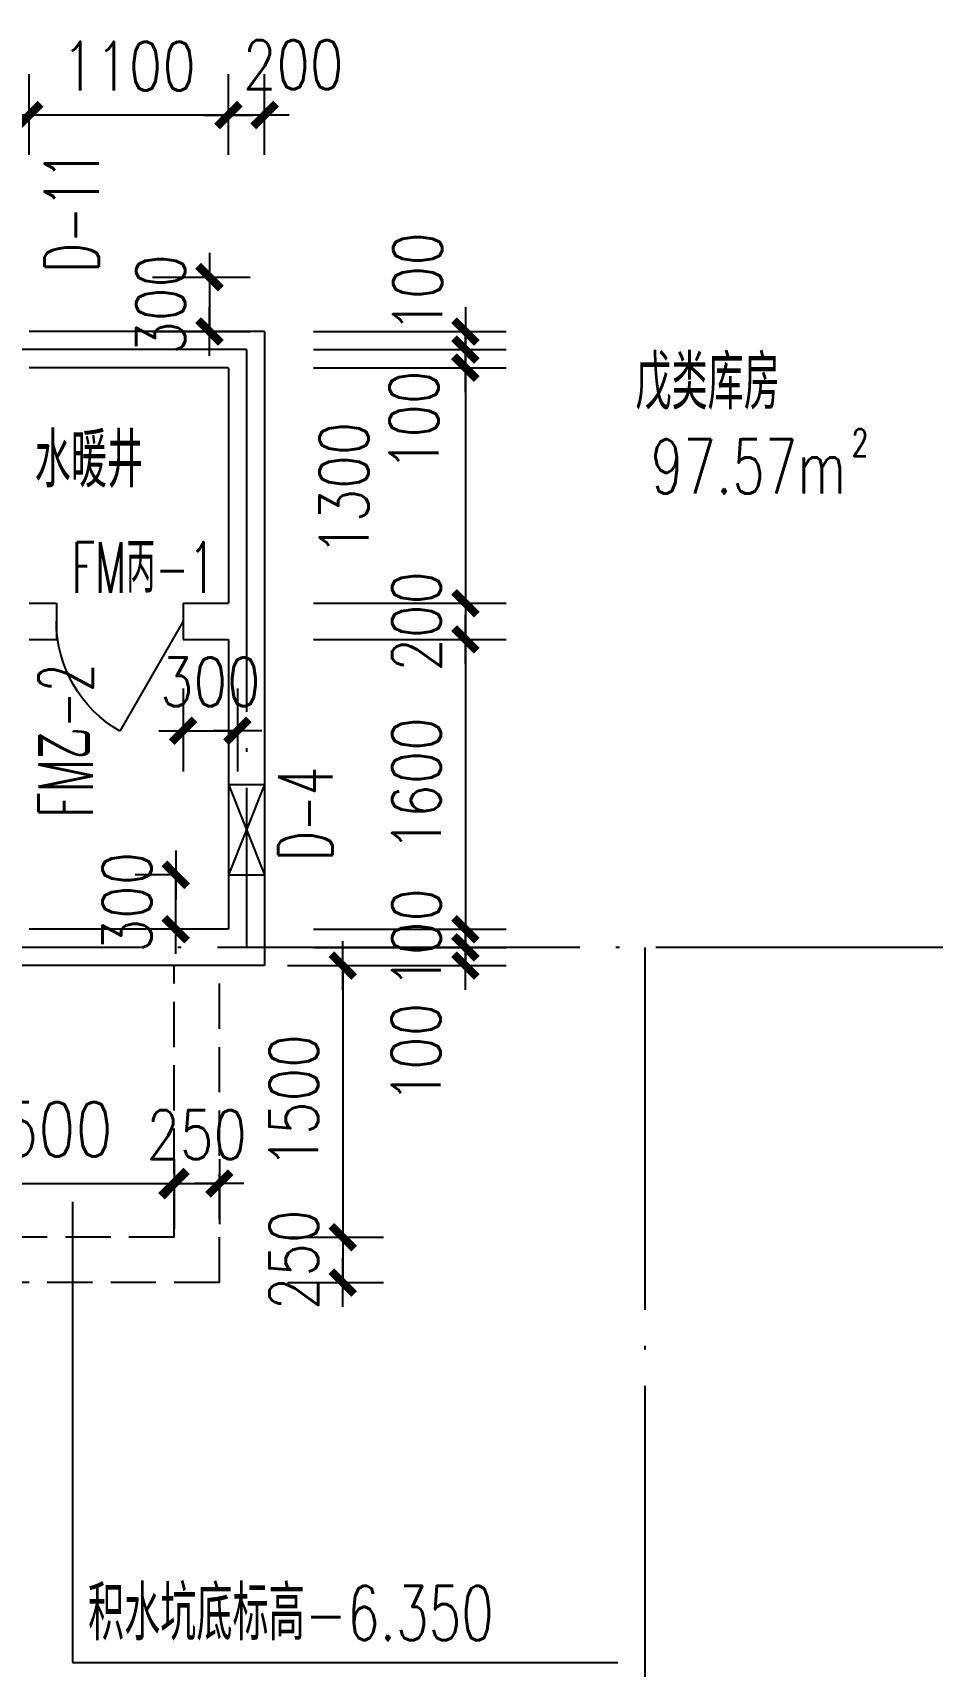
# Model space of a CAD drawing. Extents: x 634182 to 802382, y -1101880 to -864080.
# Drawn here: x 712653 to 717622, y -899546 to -890527 of the extents above; entities that cross this region are included whole.
import ezdxf
from ezdxf.enums import TextEntityAlignment as Align

# ---------------------------------------------------------------- set-up
doc = ezdxf.new("R2010")
doc.units = 0
doc.header["$LTSCALE"] = 1000
doc.header["$MEASUREMENT"] = 0
doc.linetypes.add('DASH', pattern=[0.35, 0.25, -0.1])
doc.linetypes.add('DOTE', pattern=[2.42, 2, -0.2, 0.02, -0.2])
doc.layers.get('0').update_dxf_attribs({"linetype": 'CONTINUOUS'})
doc.layers.get('DEFPOINTS').update_dxf_attribs({"linetype": 'CONTINUOUS'})
for name, color, linetype in [('DOTE', 1, 'DOTE'), ('MC', 4, 'CONTINUOUS'), ('PUB_DIM', 3, 'CONTINUOUS'), ('PUB_TEXT', 7, 'CONTINUOUS'), ('WALL', 191, 'CONTINUOUS'), ('WINDOW', 2, 'CONTINUOUS'), ('WINDOW_TEXT', 6, 'CONTINUOUS')]:
    doc.layers.add(name, color=color, linetype=linetype)
doc.styles.add('_Z', font='romans', dxfattribs={"width": 0.7, "bigfont": 'Z'})
doc.styles.add('DIM_FONT', font='simplex.shx', dxfattribs={"width": 0.8})
doc.styles.add('SIMPLEX', font='SIMPLEX.SHX')
doc.styles.add('Z', font='romans', dxfattribs={"width": 0.8, "bigfont": 'z'})
doc.dimstyles.new('DIMN', dxfattribs={"dimtxt": 300, "dimasz": 1, "dimexe": 250, "dimexo": 300, "dimgap": 150, "dimtad": 1, "dimdec": 0, "dimzin": 0, "dimdsep": 46, "dimtxsty": 'DIM_FONT', "dimblk": '_DIMX', "dimblk1": '_DIMX', "dimblk2": '_DIMX', "dimcen": 2.5, "dimclrt": 7, "dimadec": 0, "dimazin": 0, "dimtfac": 1, "dimtdec": 0, "dimtix": 1, "dimtmove": 2, "dimatfit": 3, "dimldrblk": '_DIMX', "dimfxl": 0, "dimtolj": 1, "dimtzin": 0, "dimarcsym": 0})
doc.dimstyles.new('DIMN90', dxfattribs={"dimscale": 0.9, "dimtxt": 300, "dimasz": 1, "dimexe": 250, "dimexo": 300, "dimgap": 150, "dimtad": 1, "dimdec": 0, "dimdsep": 46, "dimtxsty": 'DIM_FONT', "dimblk": '_DIMX', "dimcen": 2.5, "dimclrt": 7, "dimadec": 0, "dimazin": 0, "dimtfac": 1, "dimtdec": 0, "dimtix": 1, "dimtmove": 2, "dimatfit": 3, "dimldrblk": '_DIMX', "dimfxl": 0, "dimtolj": 1, "dimarcsym": 0})

# ---------------------------------------------------------------- blocks, each defined once
blk = doc.blocks.new('_DIMX')
blk.add_line((-150, 0), (150, 0))
at = {"const_width": 50}
blk.add_lwpolyline([(-70, -70), (70, 70)], dxfattribs=at)
blk = doc.blocks.new('*D590')
at = {"color": 0, "linetype": 'ByBlock'}
for p, q in [((714204.2, -892376.8), (715268, -892376.8)), ((715043, -892377.7), (715043, -893675.9)), ((714204.2, -893676.8), (715268, -893676.8))]:
    blk.add_line(p, q, dxfattribs=at)
at = {"layer": 'DEFPOINTS', "color": 0, "linetype": 'ByBlock'}
for p in [(713934.2, -892376.8), (713934.2, -893676.8), (715043, -893676.8)]:
    blk.add_point(p, dxfattribs=at)
at = {"color": 0, "linetype": 'ByBlock', "xscale": 0.9, "yscale": 0.9, "zscale": 0.9}
for p, rotation in [((715043, -892376.8), 90), ((715043, -893676.8), 270)]:
    blk.add_blockref('_DIMX', p, dxfattribs=dict(at, rotation=rotation))
at = {"color": 7, "linetype": 'ByBlock', "insert": (714372.8, -893045.1), "char_height": 270, "attachment_point": 5, "rotation": 90, "style": 'DIM_FONT'}
blk.add_mtext('\\A1;1300', dxfattribs=at)
blk = doc.blocks.new('*D596')
at = {"color": 0, "linetype": 'ByBlock'}
for p, q in [((714204.2, -895576.8), (715268, -895576.8)), ((715043, -895575.9), (715043, -895575)), ((715043, -895576.8), (715043, -895676.8)), ((715043, -895576.8), (715043, -895676.8)), ((714204.2, -895676.8), (715268, -895676.8)), ((715043, -895677.7), (715043, -895678.6))]:
    blk.add_line(p, q, dxfattribs=at)
at = {"layer": 'DEFPOINTS', "color": 0, "linetype": 'ByBlock'}
for p in [(713934.2, -895576.8), (713934.2, -895676.8), (715043, -895676.8)]:
    blk.add_point(p, dxfattribs=at)
at = {"color": 0, "linetype": 'ByBlock', "xscale": 0.9, "yscale": 0.9, "zscale": 0.9}
for p, rotation in [((715043, -895576.8), 270), ((715043, -895676.8), 90)]:
    blk.add_blockref('_DIMX', p, dxfattribs=dict(at, rotation=rotation))
at = {"color": 7, "linetype": 'ByBlock', "insert": (714770.7, -896160.2), "char_height": 270, "attachment_point": 5, "rotation": 90, "style": 'DIM_FONT'}
blk.add_mtext('\\A1;100', dxfattribs=at)
blk = doc.blocks.new('*D597')
at = {"color": 0, "linetype": 'ByBlock'}
for p, q in [((714204.2, -895476.8), (715268, -895476.8)), ((715043, -895475.9), (715043, -895475)), ((715043, -895476.8), (715043, -895576.8)), ((714204.2, -895576.8), (715268, -895576.8)), ((715043, -895577.7), (715043, -895578.6))]:
    blk.add_line(p, q, dxfattribs=at)
at = {"layer": 'DEFPOINTS', "color": 0, "linetype": 'ByBlock'}
for p in [(713934.2, -895476.8), (713934.2, -895576.8), (715043, -895576.8)]:
    blk.add_point(p, dxfattribs=at)
at = {"color": 0, "linetype": 'ByBlock', "xscale": 0.9, "yscale": 0.9, "zscale": 0.9}
for p, rotation in [((715043, -895476.8), 270), ((715043, -895576.8), 90)]:
    blk.add_blockref('_DIMX', p, dxfattribs=dict(at, rotation=rotation))
at = {"color": 7, "linetype": 'ByBlock', "insert": (714773, -895526.8), "char_height": 270, "attachment_point": 5, "rotation": 90, "style": 'DIM_FONT'}
blk.add_mtext('\\A1;100', dxfattribs=at)
blk = doc.blocks.new('*D598')
at = {"color": 0, "linetype": 'ByBlock'}
for p, q in [((714204.2, -893876.8), (715268, -893876.8)), ((715043, -893877.7), (715043, -895475.9)), ((714204.2, -895476.8), (715268, -895476.8))]:
    blk.add_line(p, q, dxfattribs=at)
at = {"layer": 'DEFPOINTS', "color": 0, "linetype": 'ByBlock'}
for p in [(713934.2, -893876.8), (713934.2, -895476.8), (715043, -895476.8)]:
    blk.add_point(p, dxfattribs=at)
at = {"color": 0, "linetype": 'ByBlock', "xscale": 0.9, "yscale": 0.9, "zscale": 0.9}
for p, rotation in [((715043, -893876.8), 90), ((715043, -895476.8), 270)]:
    blk.add_blockref('_DIMX', p, dxfattribs=dict(at, rotation=rotation))
at = {"color": 7, "linetype": 'ByBlock', "insert": (714773, -894676.8), "char_height": 270, "attachment_point": 5, "rotation": 90, "style": 'DIM_FONT'}
blk.add_mtext('\\A1;1600', dxfattribs=at)
blk = doc.blocks.new('*D599')
at = {"color": 0, "linetype": 'ByBlock'}
for p, q in [((714204.2, -893676.8), (715268, -893676.8)), ((715043, -893675.9), (715043, -893675)), ((715043, -893676.8), (715043, -893876.8)), ((714204.2, -893876.8), (715268, -893876.8)), ((715043, -893877.7), (715043, -893878.6))]:
    blk.add_line(p, q, dxfattribs=at)
at = {"layer": 'DEFPOINTS', "color": 0, "linetype": 'ByBlock'}
for p in [(713934.2, -893676.8), (713934.2, -893876.8), (715043, -893876.8)]:
    blk.add_point(p, dxfattribs=at)
at = {"color": 0, "linetype": 'ByBlock', "xscale": 0.9, "yscale": 0.9, "zscale": 0.9}
for p, rotation in [((715043, -893676.8), 270), ((715043, -893876.8), 90)]:
    blk.add_blockref('_DIMX', p, dxfattribs=dict(at, rotation=rotation))
at = {"color": 7, "linetype": 'ByBlock', "insert": (714773, -893776.8), "char_height": 270, "attachment_point": 5, "rotation": 90, "style": 'DIM_FONT'}
blk.add_mtext('\\A1;200', dxfattribs=at)
blk = doc.blocks.new('*D622')
at = {"color": 0, "linetype": 'ByBlock'}
for p, q in [((713434.2, -896746.2), (713434.2, -897105.3)), ((713684.2, -896746.2), (713684.2, -897105.3)), ((713433.3, -896880.3), (713432.4, -896880.3)), ((713434.2, -896880.3), (713684.2, -896880.3)), ((713685.1, -896880.3), (713686, -896880.3))]:
    blk.add_line(p, q, dxfattribs=at)
at = {"layer": 'DEFPOINTS', "color": 0, "linetype": 'ByBlock'}
for p in [(713434.2, -896476.2), (713684.2, -896476.2), (713684.2, -896880.3)]:
    blk.add_point(p, dxfattribs=at)
at = {"color": 0, "linetype": 'ByBlock', "xscale": 0.9, "yscale": 0.9, "zscale": 0.9}
blk.add_blockref('_DIMX', (713434.2, -896880.3), dxfattribs=at)
at = {"color": 0, "linetype": 'ByBlock', "xscale": 0.9, "yscale": 0.9, "zscale": 0.9, "rotation": 180}
blk.add_blockref('_DIMX', (713684.2, -896880.3), dxfattribs=at)
at = {"color": 7, "linetype": 'ByBlock', "insert": (713559.2, -896610.3), "char_height": 270, "attachment_point": 5, "style": 'DIM_FONT'}
blk.add_mtext('\\A1;250', dxfattribs=at)
blk = doc.blocks.new('*D624')
at = {"color": 0, "linetype": 'ByBlock'}
for p, q in [((714059.8, -897176.8), (714590.6, -897176.8)), ((714365.6, -897175.9), (714365.6, -897175)), ((714365.6, -897176.8), (714365.6, -897426.8)), ((714059.8, -897426.8), (714590.6, -897426.8)), ((714365.6, -897427.7), (714365.6, -897428.6))]:
    blk.add_line(p, q, dxfattribs=at)
at = {"layer": 'DEFPOINTS', "color": 0, "linetype": 'ByBlock'}
for p in [(713789.8, -897176.8), (713789.8, -897426.8), (714365.6, -897426.8)]:
    blk.add_point(p, dxfattribs=at)
at = {"color": 0, "linetype": 'ByBlock', "xscale": 0.9, "yscale": 0.9, "zscale": 0.9}
for p, rotation in [((714365.6, -897176.8), 270), ((714365.6, -897426.8), 90)]:
    blk.add_blockref('_DIMX', p, dxfattribs=dict(at, rotation=rotation))
at = {"color": 7, "linetype": 'ByBlock', "insert": (714095.6, -897301.8), "char_height": 270, "attachment_point": 5, "rotation": 90, "style": 'DIM_FONT'}
blk.add_mtext('\\A1;250', dxfattribs=at)
blk = doc.blocks.new('*D625')
at = {"color": 0, "linetype": 'ByBlock'}
for p, q in [((714059.8, -895676.8), (714590.6, -895676.8)), ((714365.6, -895677.7), (714365.6, -897175.9)), ((714059.8, -897176.8), (714590.6, -897176.8))]:
    blk.add_line(p, q, dxfattribs=at)
at = {"layer": 'DEFPOINTS', "color": 0, "linetype": 'ByBlock'}
for p in [(713789.8, -895676.8), (713789.8, -897176.8), (714365.6, -897176.8)]:
    blk.add_point(p, dxfattribs=at)
at = {"color": 0, "linetype": 'ByBlock', "xscale": 0.9, "yscale": 0.9, "zscale": 0.9}
for p, rotation in [((714365.6, -895676.8), 90), ((714365.6, -897176.8), 270)]:
    blk.add_blockref('_DIMX', p, dxfattribs=dict(at, rotation=rotation))
at = {"color": 7, "linetype": 'ByBlock', "insert": (714095.6, -896426.8), "char_height": 270, "attachment_point": 5, "rotation": 90, "style": 'DIM_FONT'}
blk.add_mtext('\\A1;1500', dxfattribs=at)
blk = doc.blocks.new('_DBLK')
blk.add_line((-0.5, 0), (0, -0.866))
blk.add_arc((-0.5, 0), 1, 300, 0)
at = {"layer": 'WINDOW_TEXT', "style": 'SIMPLEX', "flags": 9}
blk.add_attdef('A', text='', height=1, dxfattribs=at).set_placement((0, 1.5), align=Align.MIDDLE)
blk = doc.blocks.new('*D626')
at = {"color": 0, "linetype": 'ByBlock'}
for p, q in [((713484.2, -894146.8), (713484.2, -894605.6)), ((713784.2, -894146.8), (713784.2, -894605.6)), ((713483.3, -894380.6), (713482.4, -894380.6)), ((713484.2, -894380.6), (713784.2, -894380.6)), ((713785.1, -894380.6), (713786, -894380.6))]:
    blk.add_line(p, q, dxfattribs=at)
at = {"layer": 'DEFPOINTS', "color": 0, "linetype": 'ByBlock'}
for p in [(713484.2, -893876.8), (713784.2, -893876.8), (713784.2, -894380.6)]:
    blk.add_point(p, dxfattribs=at)
at = {"color": 0, "linetype": 'ByBlock', "xscale": 0.9, "yscale": 0.9, "zscale": 0.9}
blk.add_blockref('_DIMX', (713484.2, -894380.6), dxfattribs=at)
at = {"color": 0, "linetype": 'ByBlock', "xscale": 0.9, "yscale": 0.9, "zscale": 0.9, "rotation": 180}
blk.add_blockref('_DIMX', (713784.2, -894380.6), dxfattribs=at)
at = {"color": 7, "linetype": 'ByBlock', "insert": (713634.2, -894110.6), "char_height": 270, "attachment_point": 5, "style": 'DIM_FONT'}
blk.add_mtext('\\A1;300', dxfattribs=at)
blk = doc.blocks.new('*D629')
at = {"color": 0, "linetype": 'ByBlock'}
for p, q in [((713464.2, -895176.8), (713218.9, -895176.8)), ((713443.9, -895175.9), (713443.9, -895175)), ((713443.9, -895476.8), (713443.9, -895176.8)), ((713464.2, -895476.8), (713218.9, -895476.8)), ((713443.9, -895477.7), (713443.9, -895478.6))]:
    blk.add_line(p, q, dxfattribs=at)
at = {"layer": 'DEFPOINTS', "color": 0, "linetype": 'ByBlock'}
for p in [(713443.9, -895176.8), (713734.2, -895176.8), (713734.2, -895476.8)]:
    blk.add_point(p, dxfattribs=at)
at = {"color": 0, "linetype": 'ByBlock', "xscale": 0.9, "yscale": 0.9, "zscale": 0.9}
for p, rotation in [((713443.9, -895176.8), 270), ((713443.9, -895476.8), 90)]:
    blk.add_blockref('_DIMX', p, dxfattribs=dict(at, rotation=rotation))
at = {"color": 7, "linetype": 'ByBlock', "insert": (713173.9, -895326.8), "char_height": 270, "attachment_point": 5, "rotation": 90, "style": 'DIM_FONT'}
blk.add_mtext('\\A1;300', dxfattribs=at)
blk = doc.blocks.new('*D645')
at = {"color": 0, "linetype": 'ByBlock'}
for p, q in [((714204.2, -892176.8), (715268, -892176.8)), ((715043, -892175.9), (715043, -892175)), ((715043, -892176.8), (715043, -892276.8)), ((715043, -892176.8), (715043, -892276.8)), ((714204.2, -892276.8), (715268, -892276.8)), ((715043, -892277.7), (715043, -892278.6))]:
    blk.add_line(p, q, dxfattribs=at)
at = {"layer": 'DEFPOINTS', "color": 0, "linetype": 'ByBlock'}
for p in [(713934.2, -892176.8), (713934.2, -892276.8), (715043, -892276.8)]:
    blk.add_point(p, dxfattribs=at)
at = {"color": 0, "linetype": 'ByBlock', "xscale": 0.9, "yscale": 0.9, "zscale": 0.9}
for p, rotation in [((715043, -892176.8), 270), ((715043, -892276.8), 90)]:
    blk.add_blockref('_DIMX', p, dxfattribs=dict(at, rotation=rotation))
at = {"color": 7, "linetype": 'ByBlock', "insert": (714779.1, -891906.1), "char_height": 270, "attachment_point": 5, "rotation": 90, "style": 'DIM_FONT'}
blk.add_mtext('\\A1;100', dxfattribs=at)
blk = doc.blocks.new('*D646')
at = {"color": 0, "linetype": 'ByBlock'}
for p, q in [((714204.2, -892276.8), (715268, -892276.8)), ((715043, -892275.9), (715043, -892275)), ((715043, -892276.8), (715043, -892376.8)), ((715043, -892276.8), (715043, -892376.8)), ((714204.2, -892376.8), (715268, -892376.8)), ((715043, -892377.7), (715043, -892378.6))]:
    blk.add_line(p, q, dxfattribs=at)
at = {"layer": 'DEFPOINTS', "color": 0, "linetype": 'ByBlock'}
for p in [(713934.2, -892276.8), (713934.2, -892376.8), (715043, -892376.8)]:
    blk.add_point(p, dxfattribs=at)
at = {"color": 0, "linetype": 'ByBlock', "xscale": 0.9, "yscale": 0.9, "zscale": 0.9}
for p, rotation in [((715043, -892276.8), 270), ((715043, -892376.8), 90)]:
    blk.add_blockref('_DIMX', p, dxfattribs=dict(at, rotation=rotation))
at = {"color": 7, "linetype": 'ByBlock', "insert": (714758.6, -892670.5), "char_height": 270, "attachment_point": 5, "rotation": 90, "style": 'DIM_FONT'}
blk.add_mtext('\\A1;100', dxfattribs=at)
blk = doc.blocks.new('*D666')
at = {"color": 0, "linetype": 'ByBlock'}
for p, q in [((713734.2, -891200.7), (713734.2, -890757.1)), ((713934.2, -891200.7), (713934.2, -890757.1)), ((713733.3, -890982.1), (713732.4, -890982.1)), ((713934.2, -890982.1), (713734.2, -890982.1)), ((713934.2, -890982.1), (713734.2, -890982.1)), ((713935.1, -890982.1), (713936, -890982.1))]:
    blk.add_line(p, q, dxfattribs=at)
at = {"layer": 'DEFPOINTS', "color": 0, "linetype": 'ByBlock'}
for p in [(713734.2, -890982.1), (713734.2, -891470.7), (713934.2, -891470.7)]:
    blk.add_point(p, dxfattribs=at)
at = {"color": 0, "linetype": 'ByBlock', "xscale": 0.9, "yscale": 0.9, "zscale": 0.9}
for p, rotation in [((713734.2, -890982.1), 6.666442612347531e-11), ((713934.2, -890982.1), 180.0000000000666)]:
    blk.add_blockref('_DIMX', p, dxfattribs=dict(at, rotation=rotation))
at = {"color": 7, "linetype": 'ByBlock', "insert": (714091.9, -890704.4), "char_height": 270, "attachment_point": 5, "style": 'DIM_FONT'}
blk.add_mtext('\\A1;200', dxfattribs=at)
blk = doc.blocks.new('*D667')
at = {"color": 0, "linetype": 'ByBlock'}
for p, q in [((712634.2, -891200.7), (712634.2, -890757.1)), ((713734.2, -891200.7), (713734.2, -890757.1)), ((713733.3, -890982.1), (712635.1, -890982.1))]:
    blk.add_line(p, q, dxfattribs=at)
at = {"layer": 'DEFPOINTS', "color": 0, "linetype": 'ByBlock'}
for p in [(712634.2, -890982.1), (712634.2, -891470.7), (713734.2, -891470.7)]:
    blk.add_point(p, dxfattribs=at)
at = {"color": 0, "linetype": 'ByBlock', "xscale": 0.9, "yscale": 0.9, "zscale": 0.9}
for p, rotation in [((712634.2, -890982.1), 179.9999999999758), ((713734.2, -890982.1), 359.9999999999758)]:
    blk.add_blockref('_DIMX', p, dxfattribs=dict(at, rotation=rotation))
at = {"color": 7, "linetype": 'ByBlock', "insert": (713184.2, -890712.1), "char_height": 270, "attachment_point": 5, "style": 'DIM_FONT'}
blk.add_mtext('\\A1;1100', dxfattribs=at)
blk = doc.blocks.new('*D673')
at = {"color": 0, "linetype": 'ByBlock'}
for p, q in [((713315.6, -891876.8), (713855.1, -891876.8)), ((713630.1, -891875.9), (713630.1, -891875)), ((713630.1, -891876.8), (713630.1, -892176.8)), ((713315.6, -892176.8), (713855.1, -892176.8)), ((713630.1, -892177.7), (713630.1, -892178.6))]:
    blk.add_line(p, q, dxfattribs=at)
at = {"layer": 'DEFPOINTS', "color": 0, "linetype": 'ByBlock'}
for p in [(713045.6, -891876.8), (713045.6, -892176.8), (713630.1, -892176.8)]:
    blk.add_point(p, dxfattribs=at)
at = {"color": 0, "linetype": 'ByBlock', "xscale": 0.9, "yscale": 0.9, "zscale": 0.9}
for p, rotation in [((713630.1, -891876.8), 270), ((713630.1, -892176.8), 90)]:
    blk.add_blockref('_DIMX', p, dxfattribs=dict(at, rotation=rotation))
at = {"color": 7, "linetype": 'ByBlock', "insert": (713360.1, -892026.8), "char_height": 270, "attachment_point": 5, "rotation": 90, "style": 'DIM_FONT'}
blk.add_mtext('\\A1;300', dxfattribs=at)

msp = doc.modelspace()

# ---------------------------------------------------------------- linework, layer by layer
at = {"layer": 'DOTE'}
for p, q in [((713834.16, -892276.757), (712434.156, -892276.757)), ((713834.16, -892276.757), (713834.16, -895576.757)), ((722934.156, -895576.757), (700134.156, -895576.757)), ((716034.156, -895576.757), (716034.156, -906755.699))]:
    msp.add_line(p, q, dxfattribs=at)
at = {"layer": 'MC', "linetype": 'Continuous'}
for p, q in [((713734.16, -894676.757), (713934.16, -894676.757)), ((713734.16, -894676.757), (713934.16, -895176.757)), ((713934.16, -894676.757), (713734.16, -895176.757)), ((713734.16, -895176.757), (713934.16, -895176.757)), ((712872.85, -896980.504), (712872.85, -899523.802)), ((712872.85, -899523.802), (715884.034, -899523.802))]:
    msp.add_line(p, q, dxfattribs=at)
at = {"layer": 'WALL'}
for p, q in [((713934.16, -892176.757), (712634.156, -892176.757)), ((713934.16, -892176.757), (713934.16, -895676.757)), ((713734.16, -892376.757), (712634.156, -892376.757)), ((713734.16, -892376.757), (713734.16, -893676.757)), ((712634.156, -893676.757), (712784.156, -893676.757)), ((712784.156, -893676.757), (712784.156, -893876.757)), ((713484.156, -893676.757), (713484.156, -893876.757)), ((713484.156, -893676.757), (713734.16, -893676.757)), ((712634.156, -893876.757), (712784.156, -893876.757)), ((713484.156, -893876.757), (713734.16, -893876.757)), ((713734.16, -893876.757), (713734.16, -895476.757)), ((713734.16, -895476.757), (712634.156, -895476.757)), ((713934.16, -895676.757), (711934.156, -895676.757))]:
    msp.add_line(p, q, dxfattribs=at)
at = {"layer": 'WINDOW', "linetype": 'DASH'}
for p, q in [((713434.156, -897176.757), (713434.156, -895676.757)), ((713684.156, -897426.757), (713684.156, -895676.757)), ((713434.156, -897176.757), (711934.156, -897176.757)), ((713684.156, -897426.757), (711934.156, -897426.757))]:
    msp.add_line(p, q, dxfattribs=at)

# ---------------------------------------------------------------- block references
at = {"layer": 'WINDOW', "xscale": 700, "yscale": -700, "zscale": 700, "rotation": 180}
msp.add_blockref('_DBLK', (713134.156, -893776.757), dxfattribs=at)

# ---------------------------------------------------------------- texts
at = {"style": '_Z', "width": 0.7}
for s, p in [('水暖井', (712664.444, -893036.996)), ('积水坑底标高-6.350', (712959.146, -899402.058))]:
    msp.add_text(s, height=300, dxfattribs=at).set_placement(p)
at = {"layer": 'MC', "linetype": 'Continuous', "style": '_Z', "width": 0.6}
for s, p in [('D-11', (712869.426, -891180.271)), ('FM乙-2', (712835.054, -894011.152)), ('D-4', (714159.893, -894581.961))]:
    msp.add_text(s, height=300, rotation=90, dxfattribs=at).set_placement(p, align=Align.MIDDLE_RIGHT)
msp.add_text('FM丙-1', height=280, dxfattribs=at).set_placement((713661.045, -893479.265), align=Align.MIDDLE_RIGHT)
at = {"layer": 'PUB_TEXT', "style": 'Z', "width": 0.7}
msp.add_text('戊类库房', height=300, dxfattribs=at).set_placement((715981.968, -892607.369))
for s, height, p in [('2', 150, (717267.382, -892789.952)), ('97.57m', 300, (717146.743, -892921.751))]:
    msp.add_text(s, height=height, dxfattribs=at).set_placement(p, align=Align.MIDDLE_RIGHT)

# ---------------------------------------------------------------- dimensions: what is measured, and where the dimension line sits
at = {"layer": 'PUB_DIM', "linetype": 'Continuous'}
for p1, p2, distance, picture, middle in [((713734.16, -891470.686), (712634.156, -891470.686), -488.563, '*D667', (713184.158, -890712.122)), ((713045.583, -891876.757), (713045.583, -892176.757), 584.471, '*D673', (713360.055, -892026.757)), ((713934.16, -893676.757), (713934.16, -893876.757), 1108.806, '*D599', (714772.966, -893776.757)), ((713934.16, -893876.757), (713934.16, -895476.757), 1108.806, '*D598', (714772.966, -894676.757)), ((713484.156, -893876.757), (713784.16, -893876.757), -503.837, '*D626', (713634.158, -894110.594)), ((713734.16, -895476.757), (713734.16, -895176.757), 290.233, '*D629', (713173.927, -895326.757)), ((713934.16, -895476.757), (713934.16, -895576.757), 1108.806, '*D597', (714772.966, -895526.757)), ((713789.804, -895676.757), (713789.804, -897176.757), 575.823, '*D625', (714095.627, -896426.757)), ((713434.156, -896476.202), (713684.156, -896476.202), -404.147, '*D622', (713559.156, -896610.35)), ((713789.804, -897176.757), (713789.804, -897426.757), 575.823, '*D624', (714095.627, -897301.757))]:
    dim = msp.add_aligned_dim(p1=p1, p2=p2, distance=distance, dimstyle='DIMN90', dxfattribs=at)
    dim.commit()
    dim.dimension.update_dxf_attribs({"geometry": picture, "text_midpoint": middle})
for base, p1, p2, angle, picture, middle in [((713734.16, -890982.122), (713934.16, -891470.686), (713734.16, -891470.686), 180, '*D666', (714091.909, -890704.392)), ((715042.966, -892276.757), (713934.16, -892176.757), (713934.16, -892276.757), 270, '*D645', (714779.051, -891906.081)), ((715042.966, -892376.757), (713934.16, -892276.757), (713934.16, -892376.757), 270, '*D646', (714758.569, -892670.482)), ((715042.966, -893676.757), (713934.16, -892376.757), (713934.16, -893676.757), 270, '*D590', (714372.841, -893045.088)), ((715042.966, -895676.757), (713934.16, -895576.757), (713934.16, -895676.757), 270, '*D596', (714770.692, -896160.153))]:
    dim = msp.add_linear_dim(base=base, p1=p1, p2=p2, angle=angle, dimstyle='DIMN90', dxfattribs=at)
    dim.commit()
    dim.dimension.update_dxf_attribs({"geometry": picture, "text_midpoint": middle, "dimtype": 129})
msp.add_aligned_dim(p1=(711934.156, -896476.202), p2=(713434.156, -896476.202), distance=-404.147, dimstyle='DIMN', dxfattribs=at).render()

doc.saveas('drawing.dxf')
